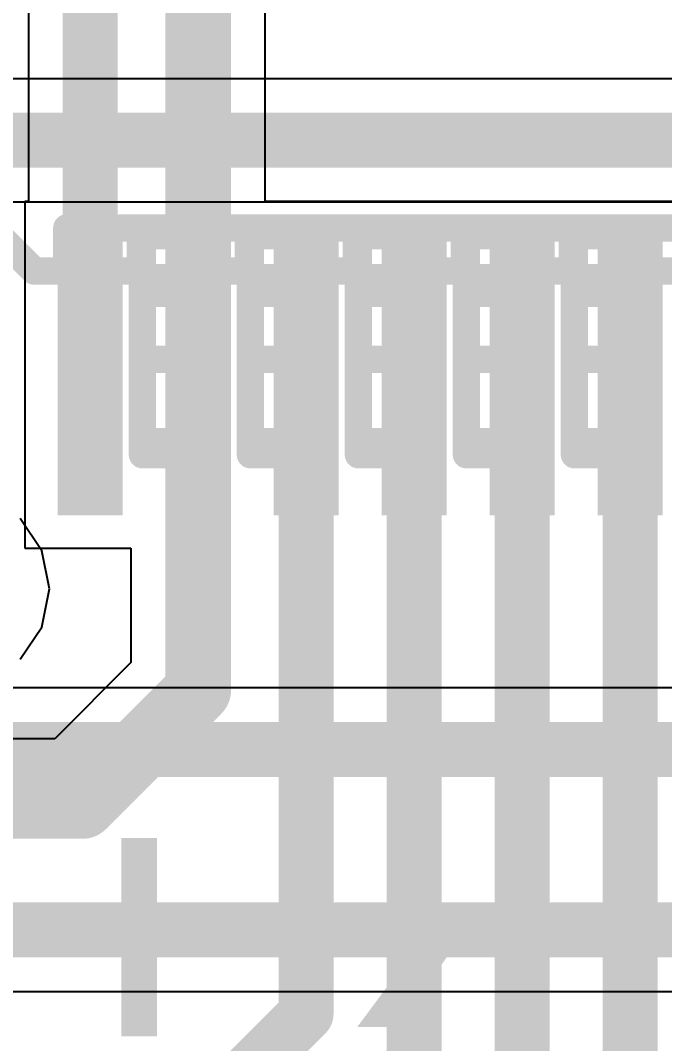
# Model space of a CAD drawing. Header units: millimetres. Extents: x -16 to 330, y -45 to 150.
# Drawn here: x 71.091 to 74.073, y 66.584 to 71.319 of the extents above; entities that cross this region are included whole.
import ezdxf

# ---------------------------------------------------------------- set-up
doc = ezdxf.new("R2010")
doc.units = ezdxf.units.MM
for name, color, linetype in [('BottomLayer', 5, 'Continuous'), ('BottomOverlay', 54, 'Continuous'), ('Mechanical13', 56, 'Continuous'), ('MidLayer1', 16, 'Continuous'), ('TopLayer', 1, 'Continuous'), ('TopPaste', 8, 'Continuous'), ('TopSolder', 216, 'Continuous')]:
    doc.layers.add(name, color=color, linetype=linetype)
doc.styles.add('Arial', font='arial.ttf', dxfattribs={"height": 0.2})

# ---------------------------------------------------------------- blocks, each defined once
blk = doc.blocks.new('AFC01_S15FCC_00_148')
at = {"layer": 'TopLayer'}
for points in [[(0.15, 0.69), (-0.15, 0.69), (-0.15, 1.99), (0.15, 1.99)], [(0.65, 0.69), (0.35, 0.69), (0.35, 1.99), (0.65, 1.99)], [(1.15, 0.69), (0.85, 0.69), (0.85, 1.99), (1.15, 1.99)], [(1.65, 0.69), (1.35, 0.69), (1.35, 1.99), (1.65, 1.99)], [(2.15, 0.69), (1.85, 0.69), (1.85, 1.99), (2.15, 1.99)], [(2.65, 0.69), (2.35, 0.69), (2.35, 1.99), (2.65, 1.99)]]:
    blk.add_hatch(color=1, dxfattribs=at).paths.add_polyline_path(points)
at = {"layer": 'TopPaste'}
for points in [[(0.15, 0.69), (-0.15, 0.69), (-0.15, 1.99), (0.15, 1.99)], [(0.65, 0.69), (0.35, 0.69), (0.35, 1.99), (0.65, 1.99)], [(1.15, 0.69), (0.85, 0.69), (0.85, 1.99), (1.15, 1.99)], [(1.65, 0.69), (1.35, 0.69), (1.35, 1.99), (1.65, 1.99)], [(2.15, 0.69), (1.85, 0.69), (1.85, 1.99), (2.15, 1.99)], [(2.65, 0.69), (2.35, 0.69), (2.35, 1.99), (2.65, 1.99)]]:
    blk.add_hatch(color=8, dxfattribs=at).paths.add_polyline_path(points)
at = {"layer": 'TopSolder'}
for points in [[(0.15, 0.69), (-0.15, 0.69), (-0.15, 1.99), (0.15, 1.99)], [(0.65, 0.69), (0.35, 0.69), (0.35, 1.99), (0.65, 1.99)], [(1.15, 0.69), (0.85, 0.69), (0.85, 1.99), (1.15, 1.99)], [(1.65, 0.69), (1.35, 0.69), (1.35, 1.99), (1.65, 1.99)], [(2.15, 0.69), (1.85, 0.69), (1.85, 1.99), (2.15, 1.99)], [(2.65, 0.69), (2.35, 0.69), (2.35, 1.99), (2.65, 1.99)]]:
    blk.add_hatch(color=216, dxfattribs=at).paths.add_polyline_path(points)

msp = doc.modelspace()

# ---------------------------------------------------------------- linework, layer by layer
at = {"layer": 'BottomLayer'}
for p, q in [((75.0602, 71.0493), (68.8716, 71.0493)), ((68.9896, 70.4795), (75.0602, 70.4795)), ((75.7462, 68.2299), (69.4851, 68.2299)), ((69.3004, 66.8251), (75.7462, 66.8251))]:
    msp.add_line(p, q, dxfattribs=at)
at = {"layer": 'BottomLayer', "const_width": 0.254}
for points in [[(68.8716, 70.7644), (75.414, 70.7644)], [(69.3671, 67.945), (75.9478, 67.945)], [(69.3004, 67.11), (75.9457, 67.11)]]:
    msp.add_lwpolyline(points, dxfattribs=at)
at = {"layer": 'Mechanical13', "const_width": 0.127}
for points in [[(71.3062, 70.3588), (76.7062, 70.3588)], [(71.3062, 70.1588), (71.3062, 70.3588)], [(71.6462, 70.1588), (71.6462, 70.3588)], [(71.6562, 70.3238), (71.6562, 70.3588)], [(71.8562, 70.3238), (71.8562, 70.3588)], [(71.8662, 70.1588), (71.8662, 70.3588)], [(72.1462, 70.1588), (72.1462, 70.3588)], [(72.1562, 70.3238), (72.1562, 70.3588)], [(72.3562, 70.3238), (72.3562, 70.3588)], [(72.3662, 70.1588), (72.3662, 70.3588)], [(72.6462, 70.1588), (72.6462, 70.3588)], [(72.6562, 70.3238), (72.6562, 70.3588)], [(72.8562, 70.3238), (72.8562, 70.3588)], [(72.8662, 70.1588), (72.8662, 70.3588)], [(73.1462, 70.1588), (73.1462, 70.3588)], [(73.1562, 70.3238), (73.1562, 70.3588)], [(73.3562, 70.3238), (73.3562, 70.3588)], [(73.3662, 70.1588), (73.3662, 70.3588)], [(73.6462, 70.1588), (73.6462, 70.3588)], [(73.6562, 70.3238), (73.6562, 70.3588)], [(73.8562, 70.3238), (73.8562, 70.3588)], [(73.8662, 70.1588), (73.8662, 70.3588)], [(71.0062, 70.3088), (71.1562, 70.1588)], [(71.6562, 70.3238), (71.8562, 70.3238)], [(71.6562, 70.1286), (71.6562, 70.3238)], [(71.8562, 70.1286), (71.8562, 70.3238)], [(72.1562, 70.3238), (72.3562, 70.3238)], [(72.1562, 70.1286), (72.1562, 70.3238)], [(72.3562, 70.1286), (72.3562, 70.3238)], [(72.6562, 70.3238), (72.8562, 70.3238)], [(72.6562, 70.1286), (72.6562, 70.3238)], [(72.8562, 70.1286), (72.8562, 70.3238)], [(73.1562, 70.3238), (73.3562, 70.3238)], [(73.1562, 70.1286), (73.1562, 70.3238)], [(73.3562, 70.1286), (73.3562, 70.3238)], [(73.6562, 70.3238), (73.8562, 70.3238)], [(73.6562, 70.1286), (73.6562, 70.3238)], [(73.8562, 70.1286), (73.8562, 70.3238)], [(71.1562, 70.1588), (71.6462, 70.1588)], [(71.8662, 70.1588), (72.1462, 70.1588)], [(72.3662, 70.1588), (72.6462, 70.1588)], [(72.8662, 70.1588), (73.1462, 70.1588)], [(73.3662, 70.1588), (73.6462, 70.1588)], [(73.8662, 70.1588), (74.1462, 70.1588)], [(71.6562, 70.1286), (71.8562, 70.1286)], [(71.6562, 70.0936), (71.6562, 70.1286)], [(71.8562, 70.0936), (71.8562, 70.1286)], [(72.1562, 70.1286), (72.3562, 70.1286)], [(72.1562, 70.0936), (72.1562, 70.1286)], [(72.3562, 70.0936), (72.3562, 70.1286)], [(72.6562, 70.1286), (72.8562, 70.1286)], [(72.6562, 70.0936), (72.6562, 70.1286)], [(72.8562, 70.0936), (72.8562, 70.1286)], [(73.1562, 70.1286), (73.3562, 70.1286)], [(73.1562, 70.0936), (73.1562, 70.1286)], [(73.3562, 70.0936), (73.3562, 70.1286)], [(73.6562, 70.1286), (73.8562, 70.1286)], [(73.6562, 70.0936), (73.6562, 70.1286)], [(73.8562, 70.0936), (73.8562, 70.1286)], [(71.6562, 70.0936), (71.8562, 70.0936)], [(71.6562, 70.0564), (71.6562, 70.0936)], [(71.8562, 70.0564), (71.8562, 70.0936)], [(72.1562, 70.0936), (72.3562, 70.0936)], [(72.1562, 70.0564), (72.1562, 70.0936)], [(72.3562, 70.0564), (72.3562, 70.0936)], [(72.6562, 70.0936), (72.8562, 70.0936)], [(72.6562, 70.0564), (72.6562, 70.0936)], [(72.8562, 70.0564), (72.8562, 70.0936)], [(73.1562, 70.0936), (73.3562, 70.0936)], [(73.1562, 70.0564), (73.1562, 70.0936)], [(73.3562, 70.0564), (73.3562, 70.0936)], [(73.6562, 70.0936), (73.8562, 70.0936)], [(73.6562, 70.0564), (73.6562, 70.0936)], [(73.8562, 70.0564), (73.8562, 70.0936)], [(71.6562, 70.0564), (71.8562, 70.0564)], [(71.6562, 69.3691), (71.6562, 70.0564)], [(71.8562, 69.3691), (71.8562, 70.0564)], [(72.1562, 70.0564), (72.3562, 70.0564)], [(72.1562, 69.3691), (72.1562, 70.0564)], [(72.3562, 69.3691), (72.3562, 70.0564)], [(72.6562, 70.0564), (72.8562, 70.0564)], [(72.6562, 69.3691), (72.6562, 70.0564)], [(72.8562, 69.3691), (72.8562, 70.0564)], [(73.1562, 70.0564), (73.3562, 70.0564)], [(73.1562, 69.3691), (73.1562, 70.0564)], [(73.3562, 69.3691), (73.3562, 70.0564)], [(73.6562, 70.0564), (73.8562, 70.0564)], [(73.6562, 69.3691), (73.6562, 70.0564)], [(73.8562, 69.3691), (73.8562, 70.0564)], [(71.6562, 69.7504), (71.8562, 69.7504)], [(72.1562, 69.7504), (72.3562, 69.7504)], [(72.6562, 69.7504), (72.8562, 69.7504)], [(73.1562, 69.7504), (73.3562, 69.7504)], [(73.6562, 69.7504), (73.8562, 69.7504)], [(71.6562, 69.3691), (71.8562, 69.3691)], [(71.6562, 69.3091), (71.6562, 69.3691)], [(71.8562, 69.3091), (71.8562, 69.3691)], [(72.1562, 69.3691), (72.3562, 69.3691)], [(72.1562, 69.3091), (72.1562, 69.3691)], [(72.3562, 69.3091), (72.3562, 69.3691)], [(72.6562, 69.3691), (72.8562, 69.3691)], [(72.6562, 69.3091), (72.6562, 69.3691)], [(72.8562, 69.3091), (72.8562, 69.3691)], [(73.1562, 69.3691), (73.3562, 69.3691)], [(73.1562, 69.3091), (73.1562, 69.3691)], [(73.3562, 69.3091), (73.3562, 69.3691)], [(73.6562, 69.3691), (73.8562, 69.3691)], [(73.6562, 69.3091), (73.6562, 69.3691)], [(73.8562, 69.3091), (73.8562, 69.3691)], [(71.6562, 69.3091), (71.8562, 69.3091)], [(72.1562, 69.3091), (72.3562, 69.3091)], [(72.6562, 69.3091), (72.8562, 69.3091)], [(73.1562, 69.3091), (73.3562, 69.3091)], [(73.6562, 69.3091), (73.8562, 69.3091)]]:
    msp.add_lwpolyline(points, dxfattribs=at)
at = {"layer": 'Mechanical13', "const_width": 0.0635}
for points in [[(71.2745, 70.3588, 1), (71.338, 70.3588, 1)], [(71.2745, 70.3588, 1), (71.338, 70.3588, 1)], [(71.6145, 70.3588, 1), (71.678, 70.3588, 1)], [(71.6245, 70.3588, 1), (71.688, 70.3588, 1)], [(71.8245, 70.3588, 1), (71.888, 70.3588, 1)], [(71.8345, 70.3588, 1), (71.898, 70.3588, 1)], [(72.1145, 70.3588, 1), (72.178, 70.3588, 1)], [(72.1245, 70.3588, 1), (72.188, 70.3588, 1)], [(72.3245, 70.3588, 1), (72.388, 70.3588, 1)], [(72.3345, 70.3588, 1), (72.398, 70.3588, 1)], [(72.6145, 70.3588, 1), (72.678, 70.3588, 1)], [(72.6245, 70.3588, 1), (72.688, 70.3588, 1)], [(72.8245, 70.3588, 1), (72.888, 70.3588, 1)], [(72.8345, 70.3588, 1), (72.898, 70.3588, 1)], [(73.1145, 70.3588, 1), (73.178, 70.3588, 1)], [(73.1245, 70.3588, 1), (73.188, 70.3588, 1)], [(73.3245, 70.3588, 1), (73.388, 70.3588, 1)], [(73.3345, 70.3588, 1), (73.398, 70.3588, 1)], [(73.6145, 70.3588, 1), (73.678, 70.3588, 1)], [(73.6245, 70.3588, 1), (73.688, 70.3588, 1)], [(73.8245, 70.3588, 1), (73.888, 70.3588, 1)], [(73.8345, 70.3588, 1), (73.898, 70.3588, 1)], [(71.6245, 70.3238, 1), (71.688, 70.3238, 1)], [(71.6245, 70.3238, 1), (71.688, 70.3238, 1)], [(71.6245, 70.3238, 1), (71.688, 70.3238, 1)], [(71.8245, 70.3238, 1), (71.888, 70.3238, 1)], [(71.8245, 70.3238, 1), (71.888, 70.3238, 1)], [(71.8245, 70.3238, 1), (71.888, 70.3238, 1)], [(72.1245, 70.3238, 1), (72.188, 70.3238, 1)], [(72.1245, 70.3238, 1), (72.188, 70.3238, 1)], [(72.1245, 70.3238, 1), (72.188, 70.3238, 1)], [(72.3245, 70.3238, 1), (72.388, 70.3238, 1)], [(72.3245, 70.3238, 1), (72.388, 70.3238, 1)], [(72.3245, 70.3238, 1), (72.388, 70.3238, 1)], [(72.6245, 70.3238, 1), (72.688, 70.3238, 1)], [(72.6245, 70.3238, 1), (72.688, 70.3238, 1)], [(72.6245, 70.3238, 1), (72.688, 70.3238, 1)], [(72.8245, 70.3238, 1), (72.888, 70.3238, 1)], [(72.8245, 70.3238, 1), (72.888, 70.3238, 1)], [(72.8245, 70.3238, 1), (72.888, 70.3238, 1)], [(73.1245, 70.3238, 1), (73.188, 70.3238, 1)], [(73.1245, 70.3238, 1), (73.188, 70.3238, 1)], [(73.1245, 70.3238, 1), (73.188, 70.3238, 1)], [(73.3245, 70.3238, 1), (73.388, 70.3238, 1)], [(73.3245, 70.3238, 1), (73.388, 70.3238, 1)], [(73.3245, 70.3238, 1), (73.388, 70.3238, 1)], [(73.6245, 70.3238, 1), (73.688, 70.3238, 1)], [(73.6245, 70.3238, 1), (73.688, 70.3238, 1)], [(73.6245, 70.3238, 1), (73.688, 70.3238, 1)], [(73.8245, 70.3238, 1), (73.888, 70.3238, 1)], [(73.8245, 70.3238, 1), (73.888, 70.3238, 1)], [(73.8245, 70.3238, 1), (73.888, 70.3238, 1)], [(71.1245, 70.1588, 1), (71.188, 70.1588, 1)], [(71.1245, 70.1588, 1), (71.188, 70.1588, 1)], [(71.2745, 70.1588, 1), (71.338, 70.1588, 1)], [(71.6145, 70.1588, 1), (71.678, 70.1588, 1)], [(71.6145, 70.1588, 1), (71.678, 70.1588, 1)], [(71.8345, 70.1588, 1), (71.898, 70.1588, 1)], [(71.8345, 70.1588, 1), (71.898, 70.1588, 1)], [(72.1145, 70.1588, 1), (72.178, 70.1588, 1)], [(72.1145, 70.1588, 1), (72.178, 70.1588, 1)], [(72.3345, 70.1588, 1), (72.398, 70.1588, 1)], [(72.3345, 70.1588, 1), (72.398, 70.1588, 1)], [(72.6145, 70.1588, 1), (72.678, 70.1588, 1)], [(72.6145, 70.1588, 1), (72.678, 70.1588, 1)], [(72.8345, 70.1588, 1), (72.898, 70.1588, 1)], [(72.8345, 70.1588, 1), (72.898, 70.1588, 1)], [(73.1145, 70.1588, 1), (73.178, 70.1588, 1)], [(73.1145, 70.1588, 1), (73.178, 70.1588, 1)], [(73.3345, 70.1588, 1), (73.398, 70.1588, 1)], [(73.3345, 70.1588, 1), (73.398, 70.1588, 1)], [(73.6145, 70.1588, 1), (73.678, 70.1588, 1)], [(73.6145, 70.1588, 1), (73.678, 70.1588, 1)], [(73.8345, 70.1588, 1), (73.898, 70.1588, 1)], [(73.8345, 70.1588, 1), (73.898, 70.1588, 1)], [(71.6245, 70.1286, 1), (71.688, 70.1286, 1)], [(71.6245, 70.1286, 1), (71.688, 70.1286, 1)], [(71.6245, 70.1286, 1), (71.688, 70.1286, 1)], [(71.8245, 70.1286, 1), (71.888, 70.1286, 1)], [(71.8245, 70.1286, 1), (71.888, 70.1286, 1)], [(71.8245, 70.1286, 1), (71.888, 70.1286, 1)], [(72.1245, 70.1286, 1), (72.188, 70.1286, 1)], [(72.1245, 70.1286, 1), (72.188, 70.1286, 1)], [(72.1245, 70.1286, 1), (72.188, 70.1286, 1)], [(72.3245, 70.1286, 1), (72.388, 70.1286, 1)], [(72.3245, 70.1286, 1), (72.388, 70.1286, 1)], [(72.3245, 70.1286, 1), (72.388, 70.1286, 1)], [(72.6245, 70.1286, 1), (72.688, 70.1286, 1)], [(72.6245, 70.1286, 1), (72.688, 70.1286, 1)], [(72.6245, 70.1286, 1), (72.688, 70.1286, 1)], [(72.8245, 70.1286, 1), (72.888, 70.1286, 1)], [(72.8245, 70.1286, 1), (72.888, 70.1286, 1)], [(72.8245, 70.1286, 1), (72.888, 70.1286, 1)], [(73.1245, 70.1286, 1), (73.188, 70.1286, 1)], [(73.1245, 70.1286, 1), (73.188, 70.1286, 1)], [(73.1245, 70.1286, 1), (73.188, 70.1286, 1)], [(73.3245, 70.1286, 1), (73.388, 70.1286, 1)], [(73.3245, 70.1286, 1), (73.388, 70.1286, 1)], [(73.3245, 70.1286, 1), (73.388, 70.1286, 1)], [(73.6245, 70.1286, 1), (73.688, 70.1286, 1)], [(73.6245, 70.1286, 1), (73.688, 70.1286, 1)], [(73.6245, 70.1286, 1), (73.688, 70.1286, 1)], [(73.8245, 70.1286, 1), (73.888, 70.1286, 1)], [(73.8245, 70.1286, 1), (73.888, 70.1286, 1)], [(73.8245, 70.1286, 1), (73.888, 70.1286, 1)], [(71.6245, 70.0936, 1), (71.688, 70.0936, 1)], [(71.6245, 70.0936, 1), (71.688, 70.0936, 1)], [(71.6245, 70.0936, 1), (71.688, 70.0936, 1)], [(71.8245, 70.0936, 1), (71.888, 70.0936, 1)], [(71.8245, 70.0936, 1), (71.888, 70.0936, 1)], [(71.8245, 70.0936, 1), (71.888, 70.0936, 1)], [(72.1245, 70.0936, 1), (72.188, 70.0936, 1)], [(72.1245, 70.0936, 1), (72.188, 70.0936, 1)], [(72.1245, 70.0936, 1), (72.188, 70.0936, 1)], [(72.3245, 70.0936, 1), (72.388, 70.0936, 1)], [(72.3245, 70.0936, 1), (72.388, 70.0936, 1)], [(72.3245, 70.0936, 1), (72.388, 70.0936, 1)], [(72.6245, 70.0936, 1), (72.688, 70.0936, 1)], [(72.6245, 70.0936, 1), (72.688, 70.0936, 1)], [(72.6245, 70.0936, 1), (72.688, 70.0936, 1)], [(72.8245, 70.0936, 1), (72.888, 70.0936, 1)], [(72.8245, 70.0936, 1), (72.888, 70.0936, 1)], [(72.8245, 70.0936, 1), (72.888, 70.0936, 1)], [(73.1245, 70.0936, 1), (73.188, 70.0936, 1)], [(73.1245, 70.0936, 1), (73.188, 70.0936, 1)], [(73.1245, 70.0936, 1), (73.188, 70.0936, 1)], [(73.3245, 70.0936, 1), (73.388, 70.0936, 1)], [(73.3245, 70.0936, 1), (73.388, 70.0936, 1)], [(73.3245, 70.0936, 1), (73.388, 70.0936, 1)], [(73.6245, 70.0936, 1), (73.688, 70.0936, 1)], [(73.6245, 70.0936, 1), (73.688, 70.0936, 1)], [(73.6245, 70.0936, 1), (73.688, 70.0936, 1)], [(73.8245, 70.0936, 1), (73.888, 70.0936, 1)], [(73.8245, 70.0936, 1), (73.888, 70.0936, 1)], [(73.8245, 70.0936, 1), (73.888, 70.0936, 1)], [(71.6245, 70.0564, 1), (71.688, 70.0564, 1)], [(71.6245, 70.0564, 1), (71.688, 70.0564, 1)], [(71.6245, 70.0564, 1), (71.688, 70.0564, 1)], [(71.8245, 70.0564, 1), (71.888, 70.0564, 1)], [(71.8245, 70.0564, 1), (71.888, 70.0564, 1)], [(71.8245, 70.0564, 1), (71.888, 70.0564, 1)], [(72.1245, 70.0564, 1), (72.188, 70.0564, 1)], [(72.1245, 70.0564, 1), (72.188, 70.0564, 1)], [(72.1245, 70.0564, 1), (72.188, 70.0564, 1)], [(72.3245, 70.0564, 1), (72.388, 70.0564, 1)], [(72.3245, 70.0564, 1), (72.388, 70.0564, 1)], [(72.3245, 70.0564, 1), (72.388, 70.0564, 1)], [(72.6245, 70.0564, 1), (72.688, 70.0564, 1)], [(72.6245, 70.0564, 1), (72.688, 70.0564, 1)], [(72.6245, 70.0564, 1), (72.688, 70.0564, 1)], [(72.8245, 70.0564, 1), (72.888, 70.0564, 1)], [(72.8245, 70.0564, 1), (72.888, 70.0564, 1)], [(72.8245, 70.0564, 1), (72.888, 70.0564, 1)], [(73.1245, 70.0564, 1), (73.188, 70.0564, 1)], [(73.1245, 70.0564, 1), (73.188, 70.0564, 1)], [(73.1245, 70.0564, 1), (73.188, 70.0564, 1)], [(73.3245, 70.0564, 1), (73.388, 70.0564, 1)], [(73.3245, 70.0564, 1), (73.388, 70.0564, 1)], [(73.3245, 70.0564, 1), (73.388, 70.0564, 1)], [(73.6245, 70.0564, 1), (73.688, 70.0564, 1)], [(73.6245, 70.0564, 1), (73.688, 70.0564, 1)], [(73.6245, 70.0564, 1), (73.688, 70.0564, 1)], [(73.8245, 70.0564, 1), (73.888, 70.0564, 1)], [(73.8245, 70.0564, 1), (73.888, 70.0564, 1)], [(73.8245, 70.0564, 1), (73.888, 70.0564, 1)], [(71.6245, 69.7504, 1), (71.688, 69.7504, 1)], [(71.8245, 69.7504, 1), (71.888, 69.7504, 1)], [(72.1245, 69.7504, 1), (72.188, 69.7504, 1)], [(72.3245, 69.7504, 1), (72.388, 69.7504, 1)], [(72.6245, 69.7504, 1), (72.688, 69.7504, 1)], [(72.8245, 69.7504, 1), (72.888, 69.7504, 1)], [(73.1245, 69.7504, 1), (73.188, 69.7504, 1)], [(73.3245, 69.7504, 1), (73.388, 69.7504, 1)], [(73.6245, 69.7504, 1), (73.688, 69.7504, 1)], [(73.8245, 69.7504, 1), (73.888, 69.7504, 1)], [(71.6245, 69.3691, 1), (71.688, 69.3691, 1)], [(71.6245, 69.3691, 1), (71.688, 69.3691, 1)], [(71.6245, 69.3691, 1), (71.688, 69.3691, 1)], [(71.8245, 69.3691, 1), (71.888, 69.3691, 1)], [(71.8245, 69.3691, 1), (71.888, 69.3691, 1)], [(71.8245, 69.3691, 1), (71.888, 69.3691, 1)], [(72.1245, 69.3691, 1), (72.188, 69.3691, 1)], [(72.1245, 69.3691, 1), (72.188, 69.3691, 1)], [(72.1245, 69.3691, 1), (72.188, 69.3691, 1)], [(72.3245, 69.3691, 1), (72.388, 69.3691, 1)], [(72.3245, 69.3691, 1), (72.388, 69.3691, 1)], [(72.3245, 69.3691, 1), (72.388, 69.3691, 1)], [(72.6245, 69.3691, 1), (72.688, 69.3691, 1)], [(72.6245, 69.3691, 1), (72.688, 69.3691, 1)], [(72.6245, 69.3691, 1), (72.688, 69.3691, 1)], [(72.8245, 69.3691, 1), (72.888, 69.3691, 1)], [(72.8245, 69.3691, 1), (72.888, 69.3691, 1)], [(72.8245, 69.3691, 1), (72.888, 69.3691, 1)], [(73.1245, 69.3691, 1), (73.188, 69.3691, 1)], [(73.1245, 69.3691, 1), (73.188, 69.3691, 1)], [(73.1245, 69.3691, 1), (73.188, 69.3691, 1)], [(73.3245, 69.3691, 1), (73.388, 69.3691, 1)], [(73.3245, 69.3691, 1), (73.388, 69.3691, 1)], [(73.3245, 69.3691, 1), (73.388, 69.3691, 1)], [(73.6245, 69.3691, 1), (73.688, 69.3691, 1)], [(73.6245, 69.3691, 1), (73.688, 69.3691, 1)], [(73.6245, 69.3691, 1), (73.688, 69.3691, 1)], [(73.8245, 69.3691, 1), (73.888, 69.3691, 1)], [(73.8245, 69.3691, 1), (73.888, 69.3691, 1)], [(73.8245, 69.3691, 1), (73.888, 69.3691, 1)], [(71.6245, 69.3091, 1), (71.688, 69.3091, 1)], [(71.6245, 69.3091, 1), (71.688, 69.3091, 1)], [(71.8245, 69.3091, 1), (71.888, 69.3091, 1)], [(71.8245, 69.3091, 1), (71.888, 69.3091, 1)], [(72.1245, 69.3091, 1), (72.188, 69.3091, 1)], [(72.1245, 69.3091, 1), (72.188, 69.3091, 1)], [(72.3245, 69.3091, 1), (72.388, 69.3091, 1)], [(72.3245, 69.3091, 1), (72.388, 69.3091, 1)], [(72.6245, 69.3091, 1), (72.688, 69.3091, 1)], [(72.6245, 69.3091, 1), (72.688, 69.3091, 1)], [(72.8245, 69.3091, 1), (72.888, 69.3091, 1)], [(72.8245, 69.3091, 1), (72.888, 69.3091, 1)], [(73.1245, 69.3091, 1), (73.188, 69.3091, 1)], [(73.1245, 69.3091, 1), (73.188, 69.3091, 1)], [(73.3245, 69.3091, 1), (73.388, 69.3091, 1)], [(73.3245, 69.3091, 1), (73.388, 69.3091, 1)], [(73.6245, 69.3091, 1), (73.688, 69.3091, 1)], [(73.6245, 69.3091, 1), (73.688, 69.3091, 1)], [(73.8245, 69.3091, 1), (73.888, 69.3091, 1)], [(73.8245, 69.3091, 1), (73.888, 69.3091, 1)]]:
    msp.add_lwpolyline(points, format="xyb", close=True, dxfattribs=at)
at = {"layer": 'MidLayer1'}
for p, q in [((71.1901, 68.8647), (71.0901, 69.0143)), ((71.2252, 68.6881), (71.1901, 68.8647)), ((71.1901, 68.5116), (71.2252, 68.6881)), ((71.0901, 68.362), (71.1901, 68.5116))]:
    msp.add_line(p, q, dxfattribs=at)
at = {"layer": 'TopLayer'}
for p, q in [((71.1291, 73.454), (71.1291, 70.4814)), ((72.2248, 70.4814), (72.2248, 72.8201)), ((71.1291, 70.4814), (71.1116, 70.4814)), ((71.1116, 70.4814), (71.1116, 68.8766)), ((74.7768, 70.4814), (72.2248, 70.4814)), ((71.1116, 68.8766), (71.6032, 68.8766)), ((71.6032, 68.8766), (71.6032, 68.3472)), ((71.6032, 68.3472), (71.2506, 67.9946)), ((71.2506, 67.9946), (68.2035, 67.9946))]:
    msp.add_line(p, q, dxfattribs=at)
for points, const_width in [([(71.414, 69.679), (71.414, 73.454)], 0.254), ([(71.914, 69.679), (71.914, 72.9488)], 0.3048), ([(71.914, 68.2185), (71.914, 69.679)], 0.3048), ([(72.414, 66.7211), (72.414, 69.679)], 0.254), ([(72.914, 66.2461), (72.914, 69.679)], 0.254), ([(73.414, 65.9088), (73.414, 69.679)], 0.254), ([(73.914, 65.4088), (73.914, 69.679)], 0.254), ([(71.3793, 67.6838), (71.914, 68.2185)], 0.3048), ([(68.0748, 67.6838), (71.3793, 67.6838)], 0.3048), ([(71.4267, 65.7338), (72.414, 66.7211)], 0.254)]:
    msp.add_lwpolyline(points, dxfattribs=dict(at, const_width=const_width))
for points, const_width in [([(71.3505, 69.679, 1), (71.4775, 69.679, 1)], 0.127), ([(71.8378, 69.679, 1), (71.9902, 69.679, 1)], 0.1524), ([(71.8378, 69.679, 1), (71.9902, 69.679, 1)], 0.1524), ([(72.3505, 69.679, 1), (72.4775, 69.679, 1)], 0.127), ([(72.8505, 69.679, 1), (72.9775, 69.679, 1)], 0.127), ([(73.3505, 69.679, 1), (73.4775, 69.679, 1)], 0.127), ([(73.8505, 69.679, 1), (73.9775, 69.679, 1)], 0.127), ([(71.8378, 68.2185, 1), (71.9902, 68.2185, 1)], 0.1524), ([(71.8378, 68.2185, 1), (71.9902, 68.2185, 1)], 0.1524), ([(71.3031, 67.6838, 1), (71.4555, 67.6838, 1)], 0.1524), ([(71.3031, 67.6838, 1), (71.4555, 67.6838, 1)], 0.1524), ([(72.3505, 66.7211, 1), (72.4775, 66.7211, 1)], 0.127), ([(72.3505, 66.7211, 1), (72.4775, 66.7211, 1)], 0.127)]:
    msp.add_lwpolyline(points, format="xyb", close=True, dxfattribs=dict(at, const_width=const_width))

# ---------------------------------------------------------------- block references
at = {"rotation": 180}
msp.add_blockref('AFC01_S15FCC_00_148', (73.914, 71.019), dxfattribs=at)

# ---------------------------------------------------------------- texts
at = {"layer": 'BottomOverlay', "style": 'Arial', "text_generation_flag": 2}
msp.add_text('RLYADDR1', height=1.524, rotation=270, dxfattribs=at).set_placement((71.5579, 56.2822))

doc.saveas('drawing.dxf')
